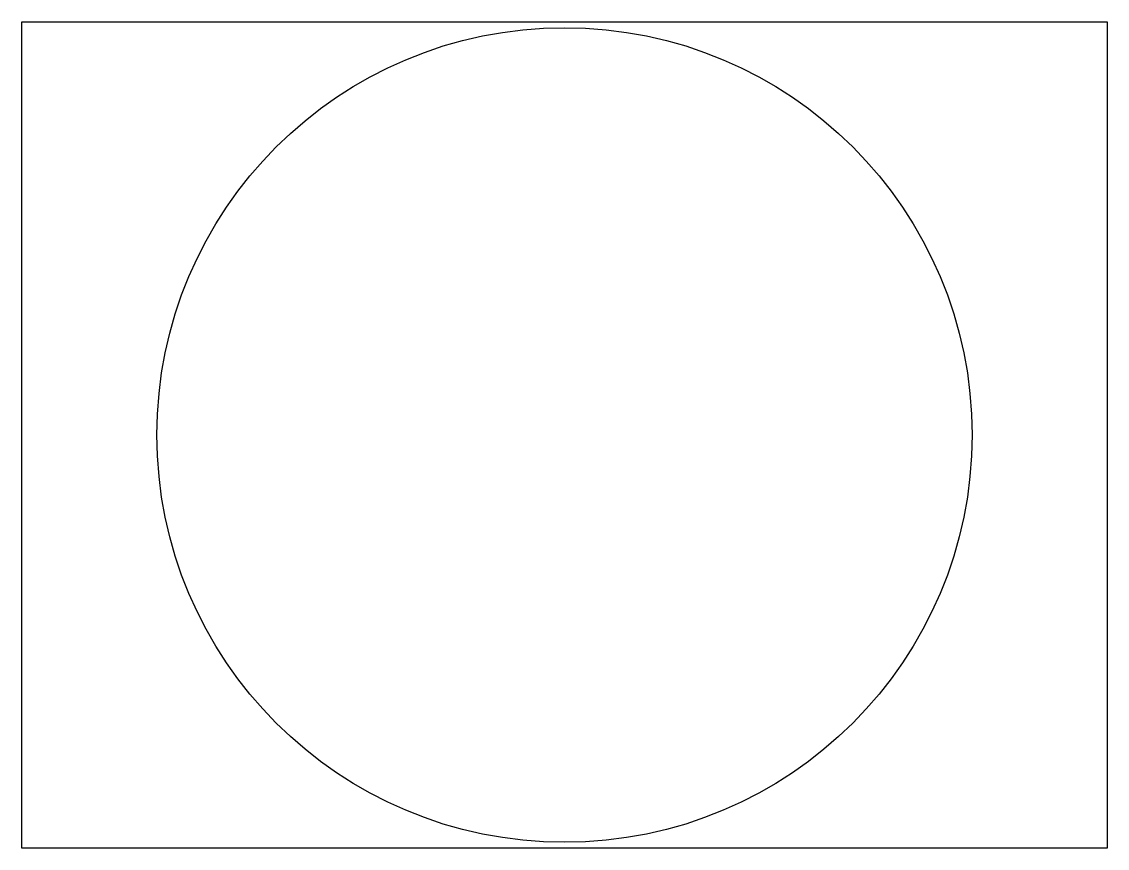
# Paper-space layout 'Layout1' of a CAD drawing. Header units: inches. Extents: x 1.05 to 9.45, y 0.8 to 7.2.
# The model-space entities are those that its viewports show. They can reach past a viewport. Long polylines and large blocks are cut down to what shows.
import ezdxf

# ---------------------------------------------------------------- set-up
doc = ezdxf.new("R2010")
doc.units = ezdxf.units.IN
doc.header["$MEASUREMENT"] = 0

# ---------------------------------------------------------------- blocks, each defined once
blk = doc.blocks.new('AecDtl_DrainPipe')
at = {"color": 0, "linetype": 'ByBlock', "lineweight": -2}
blk.add_circle((0, 0), 0.5, dxfattribs=at)

msp = doc.modelspace()

# ---------------------------------------------------------------- block references
msp.add_blockref('AecDtl_DrainPipe', (0, 0))

psp = doc.layouts.get("Layout1")

# ---------------------------------------------------------------- linework, layer by layer
psp.add_lwpolyline([(1.05, 0.8), (1.05, 7.2), (9.45, 7.2), (9.45, 0.8)], close=True)

# ---------------------------------------------------------------- viewports
at = {"layer": '0'}
psp.add_viewport(center=(5.25, 4), size=(8.4, 6.4), view_center_point=(0, 0), view_height=1.01467, dxfattribs=at)

doc.saveas('drawing.dxf')
